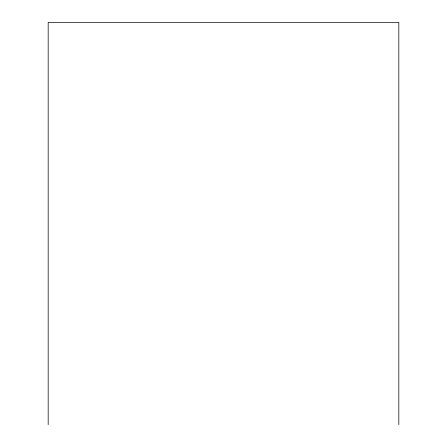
<?xml version="1.0" encoding="UTF-8"?>
<svg xmlns="http://www.w3.org/2000/svg" width="447" height="447" viewBox="0 0 447 447"><rect width="100%" height="100%" fill="white"/><g stroke="black" fill="none" stroke-linecap="round" stroke-linejoin="round"><path stroke-width="0.67" d="M398.825 424.65L398.825 22.35L48.175 22.35L48.175 424.65"/></g></svg>
